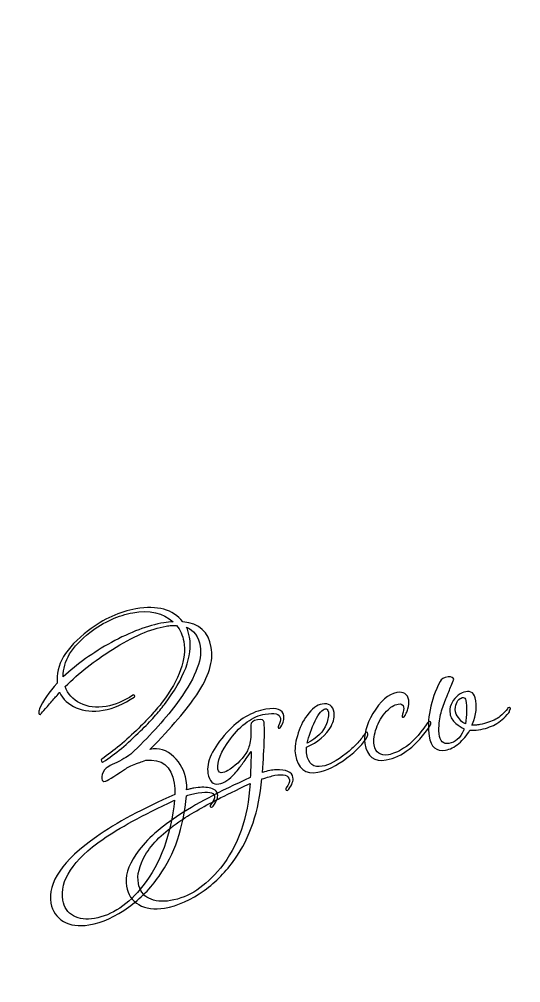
# Model space of a CAD drawing. Header units: centimetres. Extents: x -32 to 84, y -99 to 5.
# Drawn here: x 19.852 to 21.15, y -79.584 to -77.089 of the extents above; entities that cross this region are included whole.
import ezdxf

# ---------------------------------------------------------------- set-up
doc = ezdxf.new("R2010")
doc.units = ezdxf.units.CM
doc.header["$MEASUREMENT"] = 0
doc.layers.add('layer 1', color=7, linetype='Continuous')

msp = doc.modelspace()

# ---------------------------------------------------------------- linework, layer by layer
at = {"layer": 'layer 1', "color": 250, "lineweight": 18}
for points in [[(17.4213, -65.57406), (17.4213, -65.57406), (36.4213, -65.57406), (36.4213, -65.57406), (36.4213, -65.57406), (36.4213, -65.57406), (36.4213, -84.57406), (36.4213, -84.57406), (36.4213, -84.57406), (36.4213, -84.57406), (17.4213, -84.57406), (17.4213, -84.57406), (17.4213, -84.57406), (17.4213, -84.57406), (17.4213, -65.57406), (17.4213, -65.57406)], [(18.4652, -75.97096), (18.4652, -75.97096), (25.36394, -74.78464), (25.36394, -74.78464), (25.36394, -74.78464), (25.36394, -74.78464), (26.71974, -82.66892), (26.71974, -82.66892), (26.71974, -82.66892), (26.71974, -82.66892), (19.821, -83.85524), (19.821, -83.85524), (19.821, -83.85524), (19.821, -83.85524), (18.4652, -75.97096), (18.4652, -75.97096)], [(19.04972, -76.41979), (19.04972, -76.41979), (24.96293, -75.40294), (24.96293, -75.40294), (24.96293, -75.40294), (24.96293, -75.40294), (25.97978, -81.31615), (25.97978, -81.31615), (25.97978, -81.31615), (25.97978, -81.31615), (20.06657, -82.333), (20.06657, -82.333), (20.06657, -82.333), (20.06657, -82.333), (19.04972, -76.41979), (19.04972, -76.41979)]]:
    msp.add_open_spline(points, degree=3, knots=[0, 0, 0, 0, 0.2, 0.2, 0.2, 0.2, 0.4, 0.4, 0.4, 0.4, 0.6, 0.6, 0.6, 0.6, 1, 1, 1, 1], dxfattribs=at)
at = {"layer": 'layer 1', "color": 250}
for points, knots in [([(20.34881, -78.71587), (20.35487, -78.75109), (20.34233, -78.79205), (20.3112, -78.83876), (20.3112, -78.83876), (20.2867, -78.87561), (20.24623, -78.92283), (20.18976, -78.98041), (20.18976, -78.98041), (20.21318, -78.97529), (20.23401, -78.9815), (20.25226, -78.99904), (20.25226, -78.99904), (20.26921, -79.01535), (20.2798, -79.03583), (20.28404, -79.06049), (20.28404, -79.06049), (20.28543, -79.06859), (20.28574, -79.0767), (20.28496, -79.08481), (20.28496, -79.08481), (20.28772, -79.08397), (20.29067, -79.0832), (20.2938, -79.08248), (20.2938, -79.08248), (20.29695, -79.08176), (20.30027, -79.08109), (20.3038, -79.08048), (20.3038, -79.08048), (20.31859, -79.07794), (20.33178, -79.07766), (20.34337, -79.07967), (20.34337, -79.07967), (20.35655, -79.08248), (20.36387, -79.08811), (20.36532, -79.09656), (20.36532, -79.09656), (20.36666, -79.10431), (20.36276, -79.11441), (20.35366, -79.12686), (20.35366, -79.12686), (20.3525, -79.1285), (20.35121, -79.12945), (20.3498, -79.1297), (20.3498, -79.1297), (20.34769, -79.13006), (20.34648, -79.12936), (20.34617, -79.1276), (20.34617, -79.1276), (20.34593, -79.12619), (20.3464, -79.12466), (20.34757, -79.12301), (20.34757, -79.12301), (20.35469, -79.11381), (20.35776, -79.10638), (20.35679, -79.10075), (20.35679, -79.10075), (20.35509, -79.09088), (20.34103, -79.08822), (20.31462, -79.09276), (20.31462, -79.09276), (20.30898, -79.09373), (20.30373, -79.09482), (20.29885, -79.09603), (20.29885, -79.09603), (20.29398, -79.09723), (20.28914, -79.0986), (20.28433, -79.10015), (20.28433, -79.10015), (20.27712, -79.18263), (20.25367, -79.25195), (20.21401, -79.3081), (20.21401, -79.3081), (20.19225, -79.33976), (20.16586, -79.36661), (20.13482, -79.38862), (20.13482, -79.38862), (20.10134, -79.41325), (20.06716, -79.42855), (20.03229, -79.43455), (20.03229, -79.43455), (20.00587, -79.43909), (19.98377, -79.43608), (19.966, -79.42555), (19.966, -79.42555), (19.94824, -79.415), (19.93753, -79.39916), (19.93389, -79.37802), (19.93389, -79.37802), (19.92474, -79.32483), (19.96406, -79.26766), (20.05182, -79.2065), (20.05182, -79.2065), (20.10358, -79.17004), (20.17109, -79.13341), (20.25434, -79.09661), (20.25434, -79.09661), (20.25476, -79.08638), (20.25419, -79.07669), (20.25261, -79.06753), (20.25261, -79.06753), (20.24504, -79.02349), (20.22078, -79.00373), (20.17985, -79.00823), (20.17985, -79.00823), (20.17369, -79.01037), (20.16838, -79.0122), (20.16392, -79.01369), (20.16392, -79.01369), (20.15947, -79.01517), (20.15588, -79.01652), (20.15319, -79.01771), (20.15319, -79.01771), (20.14744, -79.02015), (20.14215, -79.02252), (20.13727, -79.0248), (20.13727, -79.0248), (20.13241, -79.02709), (20.12819, -79.02944), (20.12462, -79.03187), (20.12462, -79.03187), (20.09434, -79.05195), (20.07762, -79.06226), (20.07445, -79.06281), (20.07445, -79.06281), (20.06951, -79.06366), (20.0666, -79.06144), (20.06569, -79.05615), (20.06569, -79.05615), (20.06448, -79.0491), (20.06679, -79.04146), (20.07262, -79.03319), (20.07262, -79.03319), (20.07642, -79.02783), (20.08689, -79.02131), (20.10407, -79.01364), (20.10407, -79.01364), (20.1138, -79.00907), (20.1217, -79.0049), (20.12776, -79.00114), (20.12776, -79.00114), (20.13382, -78.99738), (20.13812, -78.99437), (20.14063, -78.99212), (20.14063, -78.99212), (20.18654, -78.94905), (20.22545, -78.90645), (20.25738, -78.86433), (20.25738, -78.86433), (20.30547, -78.80021), (20.32636, -78.74984), (20.32006, -78.71319), (20.32006, -78.71319), (20.31576, -78.68819), (20.30384, -78.67156), (20.28429, -78.66331), (20.28429, -78.66331), (20.28808, -78.67064), (20.29087, -78.67941), (20.29262, -78.68962), (20.29262, -78.68962), (20.30092, -78.73789), (20.27919, -78.79603), (20.22741, -78.86405), (20.22741, -78.86405), (20.22, -78.87366), (20.2112, -78.88424), (20.20104, -78.89578), (20.20104, -78.89578), (20.19087, -78.90732), (20.1791, -78.9195), (20.16571, -78.93232), (20.16571, -78.93232), (20.14863, -78.94904), (20.13219, -78.96411), (20.11637, -78.97752), (20.11637, -78.97752), (20.10053, -78.99095), (20.08477, -79.00264), (20.06908, -79.01259), (20.06908, -79.01259), (20.06756, -79.0143), (20.06618, -79.01364), (20.06492, -79.01058), (20.06492, -79.01058), (20.06338, -79.00795), (20.0636, -79.00609), (20.0656, -79.00502), (20.0656, -79.00502), (20.09581, -78.98459), (20.12767, -78.9579), (20.16118, -78.92494), (20.16118, -78.92494), (20.17422, -78.91218), (20.18576, -78.90023), (20.19581, -78.88907), (20.19581, -78.88907), (20.20586, -78.87791), (20.21458, -78.86752), (20.22201, -78.85791), (20.22201, -78.85791), (20.26688, -78.79832), (20.28545, -78.74599), (20.2777, -78.70089), (20.2777, -78.70089), (20.27491, -78.68469), (20.26851, -78.67074), (20.25853, -78.65904), (20.25853, -78.65904), (20.25453, -78.659), (20.25029, -78.6591), (20.24579, -78.65932), (20.24579, -78.65932), (20.2413, -78.65955), (20.23659, -78.66009), (20.23166, -78.66094), (20.23166, -78.66094), (20.19185, -78.66778), (20.14561, -78.68788), (20.09296, -78.72124), (20.09296, -78.72124), (20.04687, -78.75057), (20.00614, -78.7826), (19.97076, -78.81733), (19.97076, -78.81733), (19.97768, -78.83645), (19.99067, -78.8509), (20.00977, -78.86068), (20.00977, -78.86068), (20.02885, -78.87045), (20.05108, -78.87314), (20.07644, -78.86878), (20.07644, -78.86878), (20.09969, -78.86479), (20.12289, -78.85518), (20.14602, -78.83995), (20.14602, -78.83995), (20.14754, -78.83825), (20.14886, -78.83856), (20.14999, -78.84091), (20.14999, -78.84091), (20.1517, -78.84243), (20.15139, -78.84375), (20.14904, -78.84488), (20.14904, -78.84488), (20.12275, -78.86283), (20.09622, -78.8741), (20.06944, -78.8787), (20.06944, -78.8787), (20.04303, -78.88324), (20.01964, -78.88118), (19.9993, -78.87253), (19.9993, -78.87253), (19.97895, -78.86388), (19.96467, -78.85048), (19.95647, -78.8323), (19.95647, -78.8323), (19.95618, -78.83272), (19.95391, -78.83536), (19.94969, -78.84026), (19.94969, -78.84026), (19.94545, -78.84517), (19.93892, -78.85255), (19.9301, -78.8624), (19.9301, -78.8624), (19.91438, -78.8807), (19.90635, -78.88988), (19.90599, -78.88994), (19.90599, -78.88994), (19.90424, -78.89025), (19.90311, -78.88899), (19.90263, -78.88617), (19.90263, -78.88617), (19.90208, -78.88299), (19.90274, -78.87943), (19.9046, -78.87549), (19.9046, -78.87549), (19.91296, -78.85447), (19.92814, -78.83209), (19.95018, -78.80836), (19.95018, -78.80836), (19.94518, -78.76243), (19.97204, -78.71719), (20.03075, -78.67264), (20.03075, -78.67264), (20.07085, -78.64217), (20.11185, -78.62334), (20.15377, -78.61613), (20.15377, -78.61613), (20.20943, -78.60656), (20.24997, -78.61772), (20.2754, -78.64961), (20.2754, -78.64961), (20.3175, -78.65397), (20.34196, -78.67606), (20.34881, -78.71587)], [0, 0, 0, 0, 0.0133333, 0.0133333, 0.0133333, 0.0133333, 0.0266667, 0.0266667, 0.0266667, 0.0266667, 0.04, 0.04, 0.04, 0.04, 0.0533333, 0.0533333, 0.0533333, 0.0533333, 0.0666667, 0.0666667, 0.0666667, 0.0666667, 0.08, 0.08, 0.08, 0.08, 0.0933333, 0.0933333, 0.0933333, 0.0933333, 0.1066667, 0.1066667, 0.1066667, 0.1066667, 0.12, 0.12, 0.12, 0.12, 0.1333333, 0.1333333, 0.1333333, 0.1333333, 0.1466667, 0.1466667, 0.1466667, 0.1466667, 0.16, 0.16, 0.16, 0.16, 0.1733333, 0.1733333, 0.1733333, 0.1733333, 0.1866667, 0.1866667, 0.1866667, 0.1866667, 0.2, 0.2, 0.2, 0.2, 0.2133333, 0.2133333, 0.2133333, 0.2133333, 0.2266667, 0.2266667, 0.2266667, 0.2266667, 0.24, 0.24, 0.24, 0.24, 0.2533333, 0.2533333, 0.2533333, 0.2533333, 0.2666667, 0.2666667, 0.2666667, 0.2666667, 0.28, 0.28, 0.28, 0.28, 0.2933333, 0.2933333, 0.2933333, 0.2933333, 0.3066667, 0.3066667, 0.3066667, 0.3066667, 0.32, 0.32, 0.32, 0.32, 0.3333333, 0.3333333, 0.3333333, 0.3333333, 0.3466667, 0.3466667, 0.3466667, 0.3466667, 0.36, 0.36, 0.36, 0.36, 0.3733333, 0.3733333, 0.3733333, 0.3733333, 0.3866667, 0.3866667, 0.3866667, 0.3866667, 0.4, 0.4, 0.4, 0.4, 0.4133333, 0.4133333, 0.4133333, 0.4133333, 0.4266667, 0.4266667, 0.4266667, 0.4266667, 0.44, 0.44, 0.44, 0.44, 0.4533333, 0.4533333, 0.4533333, 0.4533333, 0.4666667, 0.4666667, 0.4666667, 0.4666667, 0.48, 0.48, 0.48, 0.48, 0.4933333, 0.4933333, 0.4933333, 0.4933333, 0.5066667, 0.5066667, 0.5066667, 0.5066667, 0.52, 0.52, 0.52, 0.52, 0.5333333, 0.5333333, 0.5333333, 0.5333333, 0.5466667, 0.5466667, 0.5466667, 0.5466667, 0.56, 0.56, 0.56, 0.56, 0.5733333, 0.5733333, 0.5733333, 0.5733333, 0.5866667, 0.5866667, 0.5866667, 0.5866667, 0.6, 0.6, 0.6, 0.6, 0.6133333, 0.6133333, 0.6133333, 0.6133333, 0.6266667, 0.6266667, 0.6266667, 0.6266667, 0.64, 0.64, 0.64, 0.64, 0.6533333, 0.6533333, 0.6533333, 0.6533333, 0.6666667, 0.6666667, 0.6666667, 0.6666667, 0.68, 0.68, 0.68, 0.68, 0.6933333, 0.6933333, 0.6933333, 0.6933333, 0.7066667, 0.7066667, 0.7066667, 0.7066667, 0.72, 0.72, 0.72, 0.72, 0.7333333, 0.7333333, 0.7333333, 0.7333333, 0.7466667, 0.7466667, 0.7466667, 0.7466667, 0.76, 0.76, 0.76, 0.76, 0.7733333, 0.7733333, 0.7733333, 0.7733333, 0.7866667, 0.7866667, 0.7866667, 0.7866667, 0.8, 0.8, 0.8, 0.8, 0.8133333, 0.8133333, 0.8133333, 0.8133333, 0.8266667, 0.8266667, 0.8266667, 0.8266667, 0.84, 0.84, 0.84, 0.84, 0.8533333, 0.8533333, 0.8533333, 0.8533333, 0.8666667, 0.8666667, 0.8666667, 0.8666667, 0.88, 0.88, 0.88, 0.88, 0.8933333, 0.8933333, 0.8933333, 0.8933333, 0.9066667, 0.9066667, 0.9066667, 0.9066667, 0.92, 0.92, 0.92, 0.92, 0.9333333, 0.9333333, 0.9333333, 0.9333333, 0.9466667, 0.9466667, 0.9466667, 0.9466667, 0.96, 0.96, 0.96, 0.96, 0.9733333, 0.9733333, 0.9733333, 0.9733333, 1, 1, 1, 1]), ([(19.96587, -78.79205), (19.98371, -78.77557), (20.00296, -78.75992), (20.02363, -78.74513), (20.02363, -78.74513), (20.04429, -78.73033), (20.06655, -78.71635), (20.0904, -78.70318), (20.0904, -78.70318), (20.13945, -78.67625), (20.18457, -78.65924), (20.22579, -78.65215), (20.22579, -78.65215), (20.23425, -78.6507), (20.24227, -78.64987), (20.24984, -78.64965), (20.24984, -78.64965), (20.2241, -78.62651), (20.18939, -78.6187), (20.14572, -78.62621), (20.14572, -78.62621), (20.10872, -78.63258), (20.07177, -78.64963), (20.03482, -78.67738), (20.03482, -78.67738), (19.98771, -78.71341), (19.96473, -78.75164), (19.96587, -78.79205)], [0, 0, 0, 0, 0.125, 0.125, 0.125, 0.125, 0.25, 0.25, 0.25, 0.25, 0.375, 0.375, 0.375, 0.375, 0.5, 0.5, 0.5, 0.5, 0.625, 0.625, 0.625, 0.625, 0.75, 0.75, 0.75, 0.75, 1, 1, 1, 1]), ([(20.98172, -78.91331), (20.97311, -78.90536), (20.96806, -78.89708), (20.96658, -78.88844), (20.96658, -78.88844), (20.96509, -78.87981), (20.96595, -78.87169), (20.96918, -78.86406), (20.96918, -78.86406), (20.97241, -78.85643), (20.97715, -78.84973), (20.9834, -78.84394), (20.9834, -78.84394), (20.98966, -78.83814), (20.99605, -78.83415), (21.00255, -78.83194), (21.00255, -78.83194), (21.00907, -78.82973), (21.01511, -78.82959), (21.02071, -78.83154), (21.02071, -78.83154), (21.0263, -78.83347), (21.02997, -78.83846), (21.03171, -78.84651), (21.03171, -78.84651), (21.03688, -78.8681), (21.03459, -78.89063), (21.02483, -78.91406), (21.02483, -78.91406), (21.02483, -78.91406), (21.02326, -78.91759), (21.02326, -78.91759), (21.02326, -78.91759), (21.02621, -78.91781), (21.02936, -78.91772), (21.03274, -78.91733), (21.03274, -78.91733), (21.03612, -78.91692), (21.03974, -78.9164), (21.04362, -78.91573), (21.04362, -78.91573), (21.06012, -78.91253), (21.07384, -78.90799), (21.0848, -78.90212), (21.0848, -78.90212), (21.09576, -78.89625), (21.10581, -78.88726), (21.11498, -78.87516), (21.11498, -78.87516), (21.11574, -78.87322), (21.11717, -78.87206), (21.11929, -78.8717), (21.11929, -78.8717), (21.11998, -78.87158), (21.12096, -78.87196), (21.1222, -78.87284), (21.1222, -78.87284), (21.12343, -78.87371), (21.12377, -78.87457), (21.12318, -78.87539), (21.12318, -78.87539), (21.12096, -78.8794), (21.12017, -78.88162), (21.12079, -78.88206), (21.12079, -78.88206), (21.12141, -78.88249), (21.12078, -78.88359), (21.11892, -78.88537), (21.11892, -78.88537), (21.1074, -78.89859), (21.09562, -78.9086), (21.08354, -78.91539), (21.08354, -78.91539), (21.07147, -78.92218), (21.05695, -78.92685), (21.03999, -78.92941), (21.03999, -78.92941), (21.03259, -78.93068), (21.02522, -78.93104), (21.01787, -78.93049), (21.01787, -78.93049), (21.01035, -78.94375), (21.00081, -78.95518), (20.98922, -78.96479), (20.98922, -78.96479), (20.97763, -78.9744), (20.9662, -78.98018), (20.95494, -78.98211), (20.95494, -78.98211), (20.93098, -78.98623), (20.91693, -78.97414), (20.91279, -78.94584), (20.91279, -78.94584), (20.90928, -78.92541), (20.91, -78.90271), (20.91496, -78.87774), (20.91496, -78.87774), (20.91991, -78.85277), (20.9285, -78.82835), (20.94071, -78.8045), (20.94071, -78.8045), (20.94356, -78.79784), (20.95068, -78.79389), (20.96207, -78.79266), (20.96207, -78.79266), (20.97064, -78.79191), (20.97532, -78.79383), (20.97611, -78.79841), (20.97611, -78.79841), (20.97565, -78.79993), (20.97533, -78.80126), (20.97516, -78.80237), (20.97516, -78.80237), (20.97029, -78.81409), (20.96588, -78.82483), (20.96193, -78.83457), (20.96193, -78.83457), (20.95799, -78.84432), (20.95561, -78.84998), (20.9548, -78.85158), (20.9548, -78.85158), (20.95265, -78.85811), (20.95039, -78.86448), (20.94802, -78.8707), (20.94802, -78.8707), (20.94564, -78.87691), (20.94367, -78.88341), (20.94212, -78.8902), (20.94212, -78.8902), (20.94058, -78.897), (20.9394, -78.90445), (20.93863, -78.91256), (20.93863, -78.91256), (20.93784, -78.92068), (20.93777, -78.92976), (20.93841, -78.9398), (20.93841, -78.9398), (20.93934, -78.94944), (20.94206, -78.95632), (20.94658, -78.96043), (20.94658, -78.96043), (20.9511, -78.96455), (20.95688, -78.96601), (20.96392, -78.96479), (20.96392, -78.96479), (20.98013, -78.96201), (20.99274, -78.95095), (21.00174, -78.93163), (21.00174, -78.93163), (21.00197, -78.93087), (21.00219, -78.93002), (21.00239, -78.92908), (21.00239, -78.92908), (21.00259, -78.92813), (21.00281, -78.92728), (21.00304, -78.92651), (21.00304, -78.92651), (20.99715, -78.9239), (20.99005, -78.9195), (20.98172, -78.91331)], [0, 0, 0, 0, 0.0243902, 0.0243902, 0.0243902, 0.0243902, 0.0487805, 0.0487805, 0.0487805, 0.0487805, 0.0731707, 0.0731707, 0.0731707, 0.0731707, 0.097561, 0.097561, 0.097561, 0.097561, 0.1219512, 0.1219512, 0.1219512, 0.1219512, 0.1463415, 0.1463415, 0.1463415, 0.1463415, 0.1707317, 0.1707317, 0.1707317, 0.1707317, 0.195122, 0.195122, 0.195122, 0.195122, 0.2195122, 0.2195122, 0.2195122, 0.2195122, 0.2439024, 0.2439024, 0.2439024, 0.2439024, 0.2682927, 0.2682927, 0.2682927, 0.2682927, 0.2926829, 0.2926829, 0.2926829, 0.2926829, 0.3170732, 0.3170732, 0.3170732, 0.3170732, 0.3414634, 0.3414634, 0.3414634, 0.3414634, 0.3658537, 0.3658537, 0.3658537, 0.3658537, 0.3902439, 0.3902439, 0.3902439, 0.3902439, 0.4146341, 0.4146341, 0.4146341, 0.4146341, 0.4390244, 0.4390244, 0.4390244, 0.4390244, 0.4634146, 0.4634146, 0.4634146, 0.4634146, 0.4878049, 0.4878049, 0.4878049, 0.4878049, 0.5121951, 0.5121951, 0.5121951, 0.5121951, 0.5365854, 0.5365854, 0.5365854, 0.5365854, 0.5609756, 0.5609756, 0.5609756, 0.5609756, 0.5853659, 0.5853659, 0.5853659, 0.5853659, 0.6097561, 0.6097561, 0.6097561, 0.6097561, 0.6341463, 0.6341463, 0.6341463, 0.6341463, 0.6585366, 0.6585366, 0.6585366, 0.6585366, 0.6829268, 0.6829268, 0.6829268, 0.6829268, 0.7073171, 0.7073171, 0.7073171, 0.7073171, 0.7317073, 0.7317073, 0.7317073, 0.7317073, 0.7560976, 0.7560976, 0.7560976, 0.7560976, 0.7804878, 0.7804878, 0.7804878, 0.7804878, 0.804878, 0.804878, 0.804878, 0.804878, 0.8292683, 0.8292683, 0.8292683, 0.8292683, 0.8536585, 0.8536585, 0.8536585, 0.8536585, 0.8780488, 0.8780488, 0.8780488, 0.8780488, 0.902439, 0.902439, 0.902439, 0.902439, 0.9268293, 0.9268293, 0.9268293, 0.9268293, 0.9512195, 0.9512195, 0.9512195, 0.9512195, 1, 1, 1, 1]), ([(20.91564, -78.91815), (20.88042, -78.97063), (20.84237, -79.00038), (20.80152, -79.00741), (20.80152, -79.00741), (20.77051, -79.01274), (20.75214, -78.99867), (20.74639, -78.9652), (20.74639, -78.9652), (20.74263, -78.94337), (20.74958, -78.91733), (20.76722, -78.88709), (20.76722, -78.88709), (20.78633, -78.85479), (20.8068, -78.83676), (20.82865, -78.83301), (20.82865, -78.83301), (20.84661, -78.82992), (20.85698, -78.83647), (20.85977, -78.85268), (20.85977, -78.85268), (20.86074, -78.85832), (20.85987, -78.8659), (20.85716, -78.87544), (20.85716, -78.87544), (20.85606, -78.87961), (20.85486, -78.88318), (20.85356, -78.88612), (20.85356, -78.88612), (20.85225, -78.88907), (20.85104, -78.89154), (20.84993, -78.89354), (20.84993, -78.89354), (20.84848, -78.89561), (20.84722, -78.89673), (20.84616, -78.89691), (20.84616, -78.89691), (20.84264, -78.89752), (20.84183, -78.89494), (20.84374, -78.88917), (20.84374, -78.88917), (20.84641, -78.88146), (20.84735, -78.87531), (20.84656, -78.87073), (20.84656, -78.87073), (20.84541, -78.86404), (20.84078, -78.86139), (20.83268, -78.86278), (20.83268, -78.86278), (20.82211, -78.8646), (20.81209, -78.87067), (20.80262, -78.881), (20.80262, -78.881), (20.79649, -78.8875), (20.79118, -78.89458), (20.78669, -78.90224), (20.78669, -78.90224), (20.7822, -78.9099), (20.77864, -78.91759), (20.77597, -78.92531), (20.77597, -78.92531), (20.7733, -78.93301), (20.77143, -78.94059), (20.77035, -78.94803), (20.77035, -78.94803), (20.76928, -78.95547), (20.76928, -78.96236), (20.77037, -78.9687), (20.77037, -78.9687), (20.77389, -78.98914), (20.78621, -78.99752), (20.80735, -78.99389), (20.80735, -78.99389), (20.81862, -78.99195), (20.83164, -78.98645), (20.84639, -78.97738), (20.84639, -78.97738), (20.86637, -78.96488), (20.88633, -78.94386), (20.90628, -78.91432), (20.90628, -78.91432), (20.90919, -78.91019), (20.91171, -78.90795), (20.91382, -78.90758), (20.91382, -78.90758), (20.91571, -78.90799), (20.9168, -78.90907), (20.9171, -78.91083), (20.9171, -78.91083), (20.91746, -78.91294), (20.91698, -78.91538), (20.91564, -78.91815)], [0, 0, 0, 0, 0.0416667, 0.0416667, 0.0416667, 0.0416667, 0.0833333, 0.0833333, 0.0833333, 0.0833333, 0.125, 0.125, 0.125, 0.125, 0.1666667, 0.1666667, 0.1666667, 0.1666667, 0.2083333, 0.2083333, 0.2083333, 0.2083333, 0.25, 0.25, 0.25, 0.25, 0.2916667, 0.2916667, 0.2916667, 0.2916667, 0.3333333, 0.3333333, 0.3333333, 0.3333333, 0.375, 0.375, 0.375, 0.375, 0.4166667, 0.4166667, 0.4166667, 0.4166667, 0.4583333, 0.4583333, 0.4583333, 0.4583333, 0.5, 0.5, 0.5, 0.5, 0.5416667, 0.5416667, 0.5416667, 0.5416667, 0.5833333, 0.5833333, 0.5833333, 0.5833333, 0.625, 0.625, 0.625, 0.625, 0.6666667, 0.6666667, 0.6666667, 0.6666667, 0.7083333, 0.7083333, 0.7083333, 0.7083333, 0.75, 0.75, 0.75, 0.75, 0.7916667, 0.7916667, 0.7916667, 0.7916667, 0.8333333, 0.8333333, 0.8333333, 0.8333333, 0.875, 0.875, 0.875, 0.875, 0.9166667, 0.9166667, 0.9166667, 0.9166667, 1, 1, 1, 1]), ([(20.75255, -78.94728), (20.74253, -78.96496), (20.725, -78.98321), (20.69994, -79.00203), (20.69994, -79.00203), (20.67238, -79.02309), (20.64732, -79.03555), (20.62478, -79.03943), (20.62478, -79.03943), (20.59202, -79.04506), (20.57255, -79.02992), (20.56637, -78.99399), (20.56637, -78.99399), (20.56413, -78.98096), (20.56586, -78.9647), (20.57159, -78.94522), (20.57159, -78.94522), (20.57712, -78.92468), (20.58549, -78.90692), (20.59669, -78.89194), (20.59669, -78.89194), (20.60936, -78.87489), (20.62238, -78.86522), (20.63576, -78.86292), (20.63576, -78.86292), (20.65338, -78.85989), (20.66367, -78.86701), (20.66664, -78.88426), (20.66664, -78.88426), (20.66846, -78.89483), (20.66582, -78.90689), (20.65872, -78.92044), (20.65872, -78.92044), (20.64596, -78.9433), (20.62475, -78.96128), (20.59509, -78.97436), (20.59509, -78.97436), (20.59471, -78.98059), (20.59509, -78.98706), (20.59624, -78.99374), (20.59624, -78.99374), (20.60036, -79.0177), (20.61352, -79.02777), (20.63572, -79.02395), (20.63572, -79.02395), (20.65333, -79.02093), (20.67392, -79.00995), (20.69751, -78.99102), (20.69751, -78.99102), (20.70833, -78.98227), (20.7176, -78.97388), (20.72528, -78.96585), (20.72528, -78.96585), (20.73297, -78.95782), (20.73922, -78.94993), (20.74406, -78.94222), (20.74406, -78.94222), (20.74955, -78.93401), (20.75283, -78.93309), (20.75392, -78.93943), (20.75392, -78.93943), (20.75428, -78.94154), (20.75383, -78.94416), (20.75255, -78.94728)], [0, 0, 0, 0, 0.0588235, 0.0588235, 0.0588235, 0.0588235, 0.1176471, 0.1176471, 0.1176471, 0.1176471, 0.1764706, 0.1764706, 0.1764706, 0.1764706, 0.2352941, 0.2352941, 0.2352941, 0.2352941, 0.2941176, 0.2941176, 0.2941176, 0.2941176, 0.3529412, 0.3529412, 0.3529412, 0.3529412, 0.4117647, 0.4117647, 0.4117647, 0.4117647, 0.4705882, 0.4705882, 0.4705882, 0.4705882, 0.5294118, 0.5294118, 0.5294118, 0.5294118, 0.5882353, 0.5882353, 0.5882353, 0.5882353, 0.6470588, 0.6470588, 0.6470588, 0.6470588, 0.7058824, 0.7058824, 0.7058824, 0.7058824, 0.7647059, 0.7647059, 0.7647059, 0.7647059, 0.8235294, 0.8235294, 0.8235294, 0.8235294, 0.8823529, 0.8823529, 0.8823529, 0.8823529, 1, 1, 1, 1]), ([(21.00734, -78.85342), (21.00649, -78.84849), (21.00424, -78.84597), (21.0006, -78.84587), (21.0006, -78.84587), (20.99696, -78.84578), (20.99335, -78.84748), (20.98978, -78.851), (20.98978, -78.851), (20.98622, -78.85451), (20.98345, -78.85952), (20.98148, -78.86603), (20.98148, -78.86603), (20.97952, -78.87253), (20.97982, -78.8801), (20.9824, -78.88872), (20.9824, -78.88872), (20.98642, -78.89528), (20.99025, -78.90061), (20.99385, -78.9047), (20.99385, -78.9047), (20.99745, -78.9088), (21.00162, -78.91188), (21.00633, -78.91398), (21.00633, -78.91398), (21.00844, -78.9031), (21.00948, -78.89231), (21.00946, -78.88162), (21.00946, -78.88162), (21.00944, -78.87092), (21.00873, -78.86152), (21.00734, -78.85342)], [0, 0, 0, 0, 0.1111111, 0.1111111, 0.1111111, 0.1111111, 0.2222222, 0.2222222, 0.2222222, 0.2222222, 0.3333333, 0.3333333, 0.3333333, 0.3333333, 0.4444444, 0.4444444, 0.4444444, 0.4444444, 0.5555556, 0.5555556, 0.5555556, 0.5555556, 0.6666667, 0.6666667, 0.6666667, 0.6666667, 0.7777778, 0.7777778, 0.7777778, 0.7777778, 1, 1, 1, 1]), ([(20.52898, -78.92208), (20.52753, -78.92415), (20.52626, -78.92527), (20.52521, -78.92545), (20.52521, -78.92545), (20.5231, -78.92581), (20.52186, -78.92493), (20.52149, -78.92283), (20.52149, -78.92283), (20.52137, -78.92212), (20.52169, -78.9208), (20.52244, -78.91885), (20.52244, -78.91885), (20.52693, -78.91118), (20.52871, -78.90472), (20.5278, -78.89944), (20.5278, -78.89944), (20.52586, -78.88816), (20.51257, -78.88464), (20.48791, -78.88888), (20.48791, -78.88888), (20.45621, -78.89433), (20.42632, -78.91561), (20.39824, -78.95272), (20.39824, -78.95272), (20.37357, -78.98634), (20.36283, -79.01249), (20.36604, -79.03116), (20.36604, -79.03116), (20.36731, -79.03855), (20.37164, -79.04162), (20.37904, -79.04035), (20.37904, -79.04035), (20.38362, -79.03956), (20.3898, -79.0365), (20.39759, -79.03117), (20.39759, -79.03117), (20.41651, -79.01886), (20.43138, -79.00306), (20.44221, -78.98378), (20.44221, -78.98378), (20.44629, -78.97583), (20.44916, -78.96409), (20.45084, -78.94857), (20.45084, -78.94857), (20.45173, -78.93682), (20.45173, -78.9263), (20.45086, -78.91702), (20.45086, -78.91702), (20.45112, -78.91008), (20.45706, -78.90561), (20.46869, -78.90361), (20.46869, -78.90361), (20.4796, -78.90173), (20.48523, -78.90385), (20.48555, -78.90996), (20.48555, -78.90996), (20.48642, -78.91924), (20.48655, -78.93473), (20.48592, -78.95642), (20.48592, -78.95642), (20.4853, -78.9781), (20.48375, -79.00601), (20.48129, -79.04017), (20.48129, -79.04017), (20.49466, -79.0357), (20.50622, -79.03335), (20.51597, -79.03312), (20.51597, -79.03312), (20.54294, -79.03175), (20.55767, -79.03828), (20.56016, -79.05272), (20.56016, -79.05272), (20.56167, -79.06153), (20.55799, -79.07178), (20.54912, -79.08346), (20.54912, -79.08346), (20.54795, -79.0851), (20.54665, -79.08605), (20.54525, -79.08629), (20.54525, -79.08629), (20.54313, -79.08666), (20.54192, -79.08596), (20.54162, -79.0842), (20.54162, -79.0842), (20.54138, -79.08278), (20.54184, -79.08126), (20.54301, -79.07961), (20.54301, -79.07961), (20.54925, -79.07164), (20.55187, -79.06467), (20.55084, -79.05868), (20.55084, -79.05868), (20.54884, -79.04706), (20.53622, -79.04323), (20.51297, -79.04723), (20.51297, -79.04723), (20.50915, -79.04825), (20.50447, -79.04951), (20.49893, -79.05101), (20.49893, -79.05101), (20.49338, -79.05251), (20.487, -79.05442), (20.47979, -79.05675), (20.47979, -79.05675), (20.47257, -79.13923), (20.44913, -79.20855), (20.40946, -79.26469), (20.40946, -79.26469), (20.38771, -79.29636), (20.36132, -79.3232), (20.33028, -79.34522), (20.33028, -79.34522), (20.29679, -79.36984), (20.26262, -79.38515), (20.22774, -79.39115), (20.22774, -79.39115), (20.20133, -79.39569), (20.17922, -79.39268), (20.16146, -79.38214), (20.16146, -79.38214), (20.14368, -79.3716), (20.13298, -79.35576), (20.12935, -79.33462), (20.12935, -79.33462), (20.12511, -79.30996), (20.1331, -79.28265), (20.15334, -79.2527), (20.15334, -79.2527), (20.17556, -79.2195), (20.21065, -79.18681), (20.2586, -79.15463), (20.2586, -79.15463), (20.30657, -79.12245), (20.37029, -79.08863), (20.4498, -79.0532), (20.4498, -79.0532), (20.45005, -79.04627), (20.4504, -79.03723), (20.45084, -79.02609), (20.45084, -79.02609), (20.45129, -79.01496), (20.45177, -79.00136), (20.45227, -78.98532), (20.45227, -78.98532), (20.45227, -78.98532), (20.44177, -79.00018), (20.44177, -79.00018), (20.44177, -79.00018), (20.43447, -79.0105), (20.42816, -79.01911), (20.42282, -79.02602), (20.42282, -79.02602), (20.41747, -79.03292), (20.41314, -79.03829), (20.40982, -79.04213), (20.40982, -79.04213), (20.39549, -79.058), (20.38182, -79.06706), (20.36879, -79.06931), (20.36879, -79.06931), (20.35329, -79.07197), (20.34378, -79.0631), (20.34027, -79.04266), (20.34027, -79.04266), (20.33518, -79.01307), (20.35157, -78.97761), (20.38943, -78.93628), (20.38943, -78.93628), (20.42023, -78.90234), (20.45377, -78.88224), (20.49005, -78.876), (20.49005, -78.876), (20.51823, -78.87115), (20.53371, -78.87684), (20.5365, -78.89304), (20.5365, -78.89304), (20.53783, -78.9008), (20.53533, -78.91047), (20.52898, -78.92208)], [0, 0, 0, 0, 0.0217391, 0.0217391, 0.0217391, 0.0217391, 0.0434783, 0.0434783, 0.0434783, 0.0434783, 0.0652174, 0.0652174, 0.0652174, 0.0652174, 0.0869565, 0.0869565, 0.0869565, 0.0869565, 0.1086957, 0.1086957, 0.1086957, 0.1086957, 0.1304348, 0.1304348, 0.1304348, 0.1304348, 0.1521739, 0.1521739, 0.1521739, 0.1521739, 0.173913, 0.173913, 0.173913, 0.173913, 0.1956522, 0.1956522, 0.1956522, 0.1956522, 0.2173913, 0.2173913, 0.2173913, 0.2173913, 0.2391304, 0.2391304, 0.2391304, 0.2391304, 0.2608696, 0.2608696, 0.2608696, 0.2608696, 0.2826087, 0.2826087, 0.2826087, 0.2826087, 0.3043478, 0.3043478, 0.3043478, 0.3043478, 0.326087, 0.326087, 0.326087, 0.326087, 0.3478261, 0.3478261, 0.3478261, 0.3478261, 0.3695652, 0.3695652, 0.3695652, 0.3695652, 0.3913043, 0.3913043, 0.3913043, 0.3913043, 0.4130435, 0.4130435, 0.4130435, 0.4130435, 0.4347826, 0.4347826, 0.4347826, 0.4347826, 0.4565217, 0.4565217, 0.4565217, 0.4565217, 0.4782609, 0.4782609, 0.4782609, 0.4782609, 0.5, 0.5, 0.5, 0.5, 0.5217391, 0.5217391, 0.5217391, 0.5217391, 0.5434783, 0.5434783, 0.5434783, 0.5434783, 0.5652174, 0.5652174, 0.5652174, 0.5652174, 0.5869565, 0.5869565, 0.5869565, 0.5869565, 0.6086957, 0.6086957, 0.6086957, 0.6086957, 0.6304348, 0.6304348, 0.6304348, 0.6304348, 0.6521739, 0.6521739, 0.6521739, 0.6521739, 0.673913, 0.673913, 0.673913, 0.673913, 0.6956522, 0.6956522, 0.6956522, 0.6956522, 0.7173913, 0.7173913, 0.7173913, 0.7173913, 0.7391304, 0.7391304, 0.7391304, 0.7391304, 0.7608696, 0.7608696, 0.7608696, 0.7608696, 0.7826087, 0.7826087, 0.7826087, 0.7826087, 0.8043478, 0.8043478, 0.8043478, 0.8043478, 0.826087, 0.826087, 0.826087, 0.826087, 0.8478261, 0.8478261, 0.8478261, 0.8478261, 0.8695652, 0.8695652, 0.8695652, 0.8695652, 0.8913043, 0.8913043, 0.8913043, 0.8913043, 0.9130435, 0.9130435, 0.9130435, 0.9130435, 0.9347826, 0.9347826, 0.9347826, 0.9347826, 0.9565217, 0.9565217, 0.9565217, 0.9565217, 1, 1, 1, 1]), ([(20.64679, -78.91433), (20.65154, -78.90191), (20.65322, -78.89165), (20.65182, -78.88355), (20.65182, -78.88355), (20.65073, -78.87721), (20.64808, -78.8744), (20.64385, -78.87513), (20.64385, -78.87513), (20.63645, -78.8764), (20.62772, -78.88678), (20.61765, -78.90629), (20.61765, -78.90629), (20.60801, -78.92608), (20.601, -78.94542), (20.59662, -78.9643), (20.59662, -78.9643), (20.62294, -78.95071), (20.63966, -78.93405), (20.64679, -78.91433)], [0, 0, 0, 0, 0.1666667, 0.1666667, 0.1666667, 0.1666667, 0.3333333, 0.3333333, 0.3333333, 0.3333333, 0.5, 0.5, 0.5, 0.5, 0.6666667, 0.6666667, 0.6666667, 0.6666667, 1, 1, 1, 1]), ([(20.44917, -79.06855), (20.41295, -79.08565), (20.38534, -79.09911), (20.36634, -79.1089), (20.36634, -79.1089), (20.34636, -79.11923), (20.32795, -79.12919), (20.3111, -79.1388), (20.3111, -79.1388), (20.29426, -79.1484), (20.27887, -79.15803), (20.26493, -79.16769), (20.26493, -79.16769), (20.24514, -79.18125), (20.22795, -79.19517), (20.21336, -79.20947), (20.21336, -79.20947), (20.19877, -79.22376), (20.187, -79.23856), (20.17802, -79.2539), (20.17802, -79.2539), (20.16236, -79.28089), (20.15641, -79.3053), (20.16016, -79.32715), (20.16016, -79.32715), (20.16325, -79.34511), (20.17235, -79.35797), (20.18746, -79.3657), (20.18746, -79.3657), (20.20257, -79.37343), (20.22122, -79.3754), (20.24342, -79.37159), (20.24342, -79.37159), (20.29097, -79.36341), (20.33402, -79.33533), (20.37256, -79.28735), (20.37256, -79.28735), (20.41822, -79.23018), (20.44376, -79.15725), (20.44917, -79.06855)], [0, 0, 0, 0, 0.0909091, 0.0909091, 0.0909091, 0.0909091, 0.1818182, 0.1818182, 0.1818182, 0.1818182, 0.2727273, 0.2727273, 0.2727273, 0.2727273, 0.3636364, 0.3636364, 0.3636364, 0.3636364, 0.4545455, 0.4545455, 0.4545455, 0.4545455, 0.5454545, 0.5454545, 0.5454545, 0.5454545, 0.6363636, 0.6363636, 0.6363636, 0.6363636, 0.7272727, 0.7272727, 0.7272727, 0.7272727, 0.8181818, 0.8181818, 0.8181818, 0.8181818, 1, 1, 1, 1]), ([(20.25372, -79.11195), (20.17048, -79.15093), (20.10895, -79.18435), (20.06913, -79.21224), (20.06913, -79.21224), (19.99079, -79.26705), (19.95598, -79.31982), (19.9647, -79.37055), (19.9647, -79.37055), (19.96798, -79.38957), (19.97712, -79.40314), (19.99211, -79.41127), (19.99211, -79.41127), (20.00711, -79.41938), (20.02517, -79.42162), (20.04631, -79.41798), (20.04631, -79.41798), (20.0921, -79.41011), (20.13403, -79.38187), (20.17209, -79.33325), (20.17209, -79.33325), (20.21757, -79.27502), (20.24478, -79.20126), (20.25372, -79.11195)], [0, 0, 0, 0, 0.1428571, 0.1428571, 0.1428571, 0.1428571, 0.2857143, 0.2857143, 0.2857143, 0.2857143, 0.4285714, 0.4285714, 0.4285714, 0.4285714, 0.5714286, 0.5714286, 0.5714286, 0.5714286, 0.7142857, 0.7142857, 0.7142857, 0.7142857, 1, 1, 1, 1])]:
    msp.add_open_spline(points, degree=3, knots=knots, dxfattribs=at)

doc.saveas('drawing.dxf')
